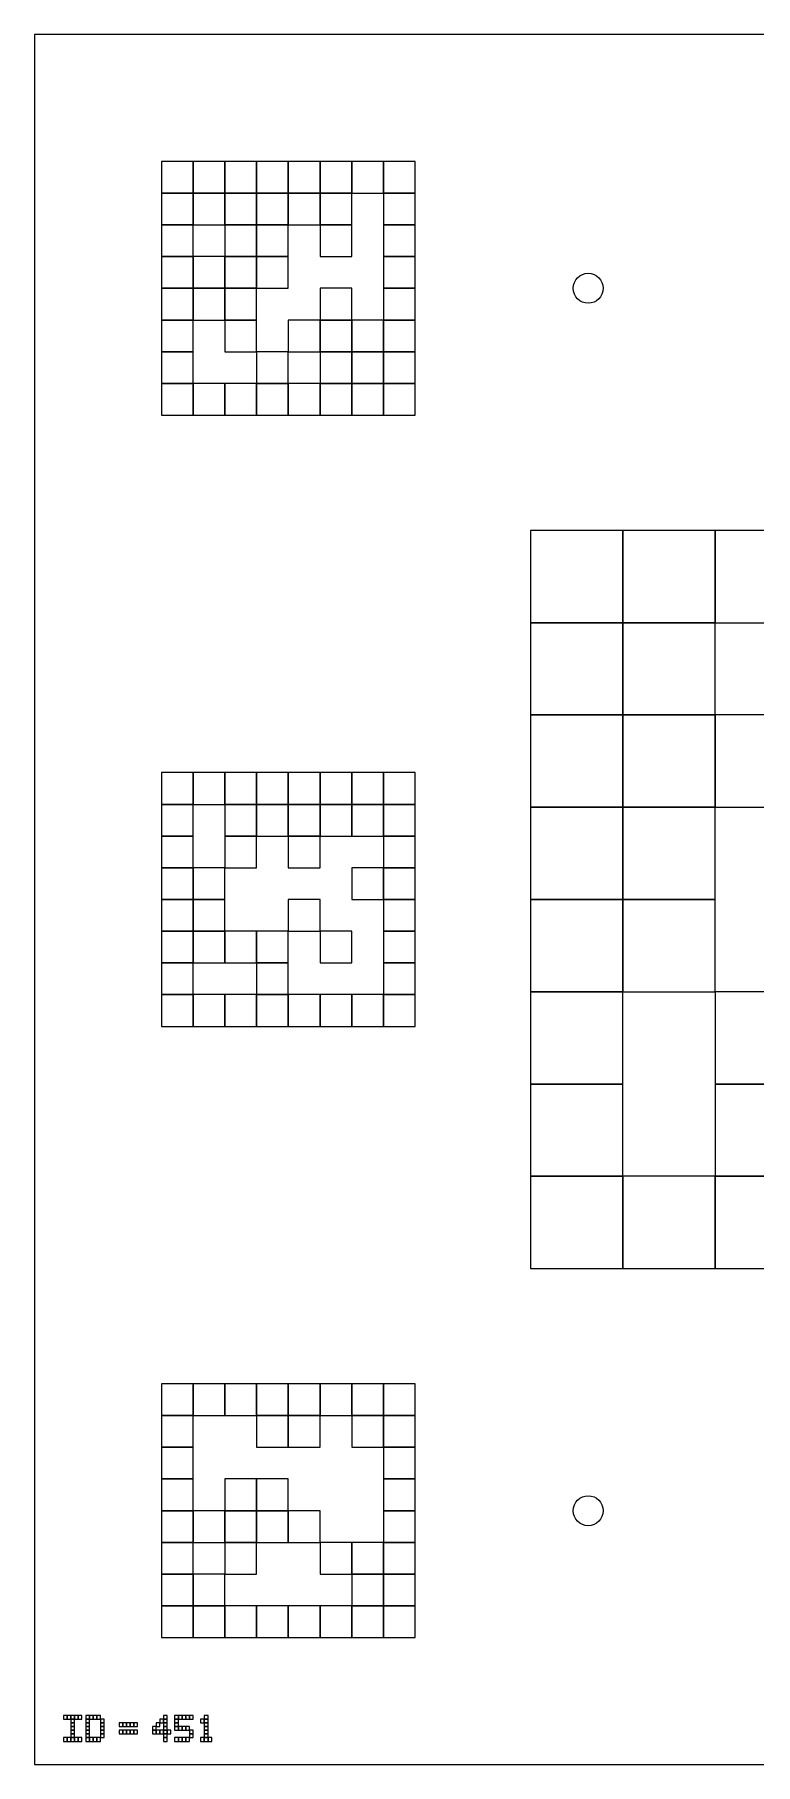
# Model space of a CAD drawing. Extents: x 0 to 1260, y 0 to 1580.
# Drawn here: x 960 to 1085, y 0 to 300 of the extents above; entities that cross this region are included whole.
import ezdxf

# ---------------------------------------------------------------- set-up
doc = ezdxf.new("R2010")
doc.units = 0
for name, color, linetype in [('BLACK_POCKET', 7, 'CONTINUOUS'), ('BOARD_TEXT', 7, 'CONTINUOUS'), ('CUT', 7, 'CONTINUOUS'), ('MOUNT_HOLE', 6, 'CONTINUOUS')]:
    doc.layers.add(name, color=color, linetype=linetype)

msp = doc.modelspace()

# ---------------------------------------------------------------- linework, layer by layer
at = {"layer": 'BLACK_POCKET'}
for p, q in [((987.5, 278), (982, 278)), ((982, 278), (982, 272.5)), ((987.5, 272.5), (987.5, 278)), ((993, 278), (987.5, 278)), ((987.5, 278), (987.5, 272.5)), ((993, 272.5), (993, 278)), ((998.5, 278), (993, 278)), ((993, 278), (993, 272.5)), ((998.5, 272.5), (998.5, 278)), ((1004, 278), (998.5, 278)), ((998.5, 278), (998.5, 272.5)), ((1004, 272.5), (1004, 278)), ((1009.5, 278), (1004, 278)), ((1004, 278), (1004, 272.5)), ((1009.5, 272.5), (1009.5, 278)), ((1015, 278), (1009.5, 278)), ((1009.5, 278), (1009.5, 272.5)), ((1015, 272.5), (1015, 278)), ((1020.5, 278), (1015, 278)), ((1015, 278), (1015, 272.5)), ((1020.5, 272.5), (1020.5, 278)), ((1026, 278), (1020.5, 278)), ((1020.5, 278), (1020.5, 272.5)), ((1026, 272.5), (1026, 278)), ((982, 272.5), (987.5, 272.5)), ((987.5, 272.5), (982, 272.5)), ((982, 272.5), (982, 267)), ((987.5, 272.5), (993, 272.5)), ((987.5, 267), (987.5, 272.5)), ((993, 272.5), (987.5, 272.5)), ((987.5, 272.5), (987.5, 267)), ((993, 272.5), (998.5, 272.5)), ((993, 267), (993, 272.5)), ((998.5, 272.5), (993, 272.5)), ((993, 272.5), (993, 267)), ((998.5, 272.5), (1004, 272.5)), ((998.5, 267), (998.5, 272.5)), ((1004, 272.5), (998.5, 272.5)), ((998.5, 272.5), (998.5, 267)), ((1004, 272.5), (1009.5, 272.5)), ((1004, 267), (1004, 272.5)), ((1009.5, 272.5), (1004, 272.5)), ((1004, 272.5), (1004, 267)), ((1009.5, 272.5), (1015, 272.5)), ((1009.5, 267), (1009.5, 272.5)), ((1015, 272.5), (1009.5, 272.5)), ((1009.5, 272.5), (1009.5, 267)), ((1015, 272.5), (1020.5, 272.5)), ((1015, 267), (1015, 272.5)), ((1020.5, 272.5), (1026, 272.5)), ((1026, 272.5), (1020.5, 272.5)), ((1020.5, 272.5), (1020.5, 267)), ((1026, 267), (1026, 272.5)), ((982, 267), (987.5, 267)), ((987.5, 267), (982, 267)), ((982, 267), (982, 261.5)), ((987.5, 267), (993, 267)), ((987.5, 261.5), (987.5, 267)), ((993, 267), (998.5, 267)), ((998.5, 267), (993, 267)), ((993, 267), (993, 261.5)), ((998.5, 267), (1004, 267)), ((998.5, 261.5), (998.5, 267)), ((1004, 267), (998.5, 267)), ((998.5, 267), (998.5, 261.5)), ((1004, 267), (1009.5, 267)), ((1004, 261.5), (1004, 267)), ((1009.5, 267), (1015, 267)), ((1015, 267), (1009.5, 267)), ((1009.5, 267), (1009.5, 261.5)), ((1015, 261.5), (1015, 267)), ((1020.5, 267), (1026, 267)), ((1026, 267), (1020.5, 267)), ((1020.5, 267), (1020.5, 261.5)), ((1026, 261.5), (1026, 267)), ((982, 261.5), (987.5, 261.5)), ((987.5, 261.5), (982, 261.5)), ((982, 261.5), (982, 256)), ((987.5, 256), (987.5, 261.5)), ((993, 261.5), (987.5, 261.5)), ((987.5, 261.5), (987.5, 256)), ((993, 261.5), (998.5, 261.5)), ((993, 256), (993, 261.5)), ((998.5, 261.5), (993, 261.5)), ((993, 261.5), (993, 256)), ((998.5, 261.5), (1004, 261.5)), ((998.5, 256), (998.5, 261.5)), ((1004, 261.5), (998.5, 261.5)), ((998.5, 261.5), (998.5, 256)), ((1004, 256), (1004, 261.5)), ((1009.5, 261.5), (1015, 261.5)), ((1020.5, 261.5), (1026, 261.5)), ((1026, 261.5), (1020.5, 261.5)), ((1020.5, 261.5), (1020.5, 256)), ((1026, 256), (1026, 261.5)), ((982, 256), (987.5, 256)), ((987.5, 256), (982, 256)), ((982, 256), (982, 250.5)), ((987.5, 256), (993, 256)), ((987.5, 250.5), (987.5, 256)), ((993, 256), (987.5, 256)), ((987.5, 256), (987.5, 250.5)), ((993, 256), (998.5, 256)), ((993, 250.5), (993, 256)), ((998.5, 256), (993, 256)), ((993, 256), (993, 250.5)), ((998.5, 256), (1004, 256)), ((998.5, 250.5), (998.5, 256)), ((1015, 256), (1009.5, 256)), ((1009.5, 256), (1009.5, 250.5)), ((1015, 250.5), (1015, 256)), ((1020.5, 256), (1026, 256)), ((1026, 256), (1020.5, 256)), ((1020.5, 256), (1020.5, 250.5)), ((1026, 250.5), (1026, 256)), ((982, 250.5), (987.5, 250.5)), ((987.5, 250.5), (982, 250.5)), ((982, 250.5), (982, 245)), ((987.5, 250.5), (993, 250.5)), ((987.5, 245), (987.5, 250.5)), ((993, 250.5), (998.5, 250.5)), ((998.5, 250.5), (993, 250.5)), ((993, 250.5), (993, 245)), ((998.5, 245), (998.5, 250.5)), ((1009.5, 250.5), (1004, 250.5)), ((1004, 250.5), (1004, 245)), ((1009.5, 250.5), (1015, 250.5)), ((1009.5, 245), (1009.5, 250.5)), ((1015, 250.5), (1009.5, 250.5)), ((1009.5, 250.5), (1009.5, 245)), ((1015, 245), (1015, 250.5)), ((1020.5, 250.5), (1015, 250.5)), ((1015, 250.5), (1015, 245)), ((1020.5, 250.5), (1026, 250.5)), ((1020.5, 245), (1020.5, 250.5)), ((1026, 250.5), (1020.5, 250.5)), ((1020.5, 250.5), (1020.5, 245)), ((1026, 245), (1026, 250.5)), ((982, 245), (987.5, 245)), ((987.5, 245), (982, 245)), ((982, 245), (982, 239.5)), ((987.5, 239.5), (987.5, 245)), ((993, 245), (998.5, 245)), ((1004, 245), (998.5, 245)), ((998.5, 245), (998.5, 239.5)), ((1004, 245), (1009.5, 245)), ((1004, 239.5), (1004, 245)), ((1009.5, 245), (1015, 245)), ((1015, 245), (1009.5, 245)), ((1009.5, 245), (1009.5, 239.5)), ((1015, 245), (1020.5, 245)), ((1015, 239.5), (1015, 245)), ((1020.5, 245), (1015, 245)), ((1015, 245), (1015, 239.5)), ((1020.5, 245), (1026, 245)), ((1020.5, 239.5), (1020.5, 245)), ((1026, 245), (1020.5, 245)), ((1020.5, 245), (1020.5, 239.5)), ((1026, 239.5), (1026, 245)), ((982, 239.5), (987.5, 239.5)), ((987.5, 239.5), (982, 239.5)), ((982, 239.5), (982, 234)), ((987.5, 234), (987.5, 239.5)), ((993, 239.5), (987.5, 239.5)), ((987.5, 239.5), (987.5, 234)), ((993, 234), (993, 239.5)), ((998.5, 239.5), (993, 239.5)), ((993, 239.5), (993, 234)), ((998.5, 239.5), (1004, 239.5)), ((998.5, 234), (998.5, 239.5)), ((1004, 239.5), (998.5, 239.5)), ((998.5, 239.5), (998.5, 234)), ((1004, 234), (1004, 239.5)), ((1009.5, 239.5), (1004, 239.5)), ((1004, 239.5), (1004, 234)), ((1009.5, 239.5), (1015, 239.5)), ((1009.5, 234), (1009.5, 239.5)), ((1015, 239.5), (1009.5, 239.5)), ((1009.5, 239.5), (1009.5, 234)), ((1015, 239.5), (1020.5, 239.5)), ((1015, 234), (1015, 239.5)), ((1020.5, 239.5), (1015, 239.5)), ((1015, 239.5), (1015, 234)), ((1020.5, 239.5), (1026, 239.5)), ((1020.5, 234), (1020.5, 239.5)), ((1026, 239.5), (1020.5, 239.5)), ((1020.5, 239.5), (1020.5, 234)), ((1026, 234), (1026, 239.5)), ((982, 234), (987.5, 234)), ((987.5, 234), (993, 234)), ((993, 234), (998.5, 234)), ((998.5, 234), (1004, 234)), ((1004, 234), (1009.5, 234)), ((1009.5, 234), (1015, 234)), ((1015, 234), (1020.5, 234)), ((1020.5, 234), (1026, 234)), ((1062, 214), (1046, 214)), ((1046, 214), (1046, 198)), ((1062, 198), (1062, 214)), ((1078, 214), (1062, 214)), ((1062, 214), (1062, 198)), ((1078, 198), (1078, 214)), ((1094, 214), (1078, 214)), ((1078, 214), (1078, 198)), ((1046, 198), (1062, 198)), ((1062, 198), (1046, 198)), ((1046, 198), (1046, 182)), ((1062, 198), (1078, 198)), ((1062, 182), (1062, 198)), ((1078, 198), (1062, 198)), ((1062, 198), (1062, 182)), ((1078, 198), (1094, 198)), ((1078, 182), (1078, 198)), ((1046, 182), (1062, 182)), ((1062, 182), (1046, 182)), ((1046, 182), (1046, 166)), ((1062, 182), (1078, 182)), ((1062, 166), (1062, 182)), ((1078, 182), (1062, 182)), ((1062, 182), (1062, 166)), ((1078, 166), (1078, 182)), ((1094, 182), (1078, 182)), ((1078, 182), (1078, 166)), ((987.5, 172), (982, 172)), ((982, 172), (982, 166.5)), ((987.5, 166.5), (987.5, 172)), ((993, 172), (987.5, 172)), ((987.5, 172), (987.5, 166.5)), ((993, 166.5), (993, 172)), ((998.5, 172), (993, 172)), ((993, 172), (993, 166.5)), ((998.5, 166.5), (998.5, 172)), ((1004, 172), (998.5, 172)), ((998.5, 172), (998.5, 166.5)), ((1004, 166.5), (1004, 172)), ((1009.5, 172), (1004, 172)), ((1004, 172), (1004, 166.5)), ((1009.5, 166.5), (1009.5, 172)), ((1015, 172), (1009.5, 172)), ((1009.5, 172), (1009.5, 166.5)), ((1015, 166.5), (1015, 172)), ((1020.5, 172), (1015, 172)), ((1015, 172), (1015, 166.5)), ((1020.5, 166.5), (1020.5, 172)), ((1026, 172), (1020.5, 172)), ((1020.5, 172), (1020.5, 166.5)), ((1026, 166.5), (1026, 172)), ((982, 166.5), (987.5, 166.5)), ((987.5, 166.5), (982, 166.5)), ((982, 166.5), (982, 161)), ((987.5, 166.5), (993, 166.5)), ((987.5, 161), (987.5, 166.5)), ((993, 166.5), (998.5, 166.5)), ((998.5, 166.5), (993, 166.5)), ((993, 166.5), (993, 161)), ((998.5, 166.5), (1004, 166.5)), ((998.5, 161), (998.5, 166.5)), ((1004, 166.5), (998.5, 166.5)), ((998.5, 166.5), (998.5, 161)), ((1004, 166.5), (1009.5, 166.5)), ((1004, 161), (1004, 166.5)), ((1009.5, 166.5), (1004, 166.5)), ((1004, 166.5), (1004, 161)), ((1009.5, 166.5), (1015, 166.5)), ((1009.5, 161), (1009.5, 166.5)), ((1015, 166.5), (1009.5, 166.5)), ((1009.5, 166.5), (1009.5, 161)), ((1015, 166.5), (1020.5, 166.5)), ((1015, 161), (1015, 166.5)), ((1020.5, 166.5), (1015, 166.5)), ((1015, 166.5), (1015, 161)), ((1020.5, 166.5), (1026, 166.5)), ((1020.5, 161), (1020.5, 166.5)), ((1026, 166.5), (1020.5, 166.5)), ((1020.5, 166.5), (1020.5, 161)), ((1026, 161), (1026, 166.5)), ((1046, 166), (1062, 166)), ((1062, 166), (1046, 166)), ((1046, 166), (1046, 150)), ((1062, 166), (1078, 166)), ((1062, 150), (1062, 166)), ((1078, 166), (1062, 166)), ((1062, 166), (1062, 150)), ((1078, 166), (1094, 166)), ((1078, 150), (1078, 166)), ((982, 161), (987.5, 161)), ((987.5, 161), (982, 161)), ((982, 161), (982, 155.5)), ((987.5, 155.5), (987.5, 161)), ((993, 161), (998.5, 161)), ((998.5, 161), (993, 161)), ((993, 161), (993, 155.5)), ((998.5, 161), (1004, 161)), ((998.5, 155.5), (998.5, 161)), ((1004, 161), (1009.5, 161)), ((1009.5, 161), (1004, 161)), ((1004, 161), (1004, 155.5)), ((1009.5, 161), (1015, 161)), ((1009.5, 155.5), (1009.5, 161)), ((1015, 161), (1020.5, 161)), ((1020.5, 161), (1026, 161)), ((1026, 161), (1020.5, 161)), ((1020.5, 161), (1020.5, 155.5)), ((1026, 155.5), (1026, 161)), ((982, 155.5), (987.5, 155.5)), ((987.5, 155.5), (982, 155.5)), ((982, 155.5), (982, 150)), ((987.5, 150), (987.5, 155.5)), ((993, 155.5), (987.5, 155.5)), ((987.5, 155.5), (987.5, 150)), ((993, 155.5), (998.5, 155.5)), ((993, 150), (993, 155.5)), ((1004, 155.5), (1009.5, 155.5)), ((1020.5, 155.5), (1015, 155.5)), ((1015, 155.5), (1015, 150)), ((1020.5, 155.5), (1026, 155.5)), ((1020.5, 150), (1020.5, 155.5)), ((1026, 155.5), (1020.5, 155.5)), ((1020.5, 155.5), (1020.5, 150)), ((1026, 150), (1026, 155.5)), ((982, 150), (987.5, 150)), ((987.5, 150), (982, 150)), ((982, 150), (982, 144.5)), ((987.5, 150), (993, 150)), ((987.5, 144.5), (987.5, 150)), ((993, 150), (987.5, 150)), ((987.5, 150), (987.5, 144.5)), ((993, 144.5), (993, 150)), ((1009.5, 150), (1004, 150)), ((1004, 150), (1004, 144.5)), ((1009.5, 144.5), (1009.5, 150)), ((1015, 150), (1020.5, 150)), ((1020.5, 150), (1026, 150)), ((1026, 150), (1020.5, 150)), ((1020.5, 150), (1020.5, 144.5)), ((1026, 144.5), (1026, 150)), ((1046, 150), (1062, 150)), ((1062, 150), (1046, 150)), ((1046, 150), (1046, 134)), ((1062, 150), (1078, 150)), ((1062, 134), (1062, 150)), ((1078, 150), (1062, 150)), ((1062, 150), (1062, 134)), ((1078, 134), (1078, 150)), ((982, 144.5), (987.5, 144.5)), ((987.5, 144.5), (982, 144.5)), ((982, 144.5), (982, 139)), ((987.5, 144.5), (993, 144.5)), ((987.5, 139), (987.5, 144.5)), ((993, 144.5), (987.5, 144.5)), ((987.5, 144.5), (987.5, 139)), ((993, 139), (993, 144.5)), ((998.5, 144.5), (993, 144.5)), ((993, 144.5), (993, 139)), ((998.5, 139), (998.5, 144.5)), ((1004, 144.5), (998.5, 144.5)), ((998.5, 144.5), (998.5, 139)), ((1004, 144.5), (1009.5, 144.5)), ((1004, 139), (1004, 144.5)), ((1015, 144.5), (1009.5, 144.5)), ((1009.5, 144.5), (1009.5, 139)), ((1015, 139), (1015, 144.5)), ((1020.5, 144.5), (1026, 144.5)), ((1026, 144.5), (1020.5, 144.5)), ((1020.5, 144.5), (1020.5, 139)), ((1026, 139), (1026, 144.5)), ((982, 139), (987.5, 139)), ((987.5, 139), (982, 139)), ((982, 139), (982, 133.5)), ((987.5, 139), (993, 139)), ((987.5, 133.5), (987.5, 139)), ((993, 139), (998.5, 139)), ((998.5, 139), (1004, 139)), ((1004, 139), (998.5, 139)), ((998.5, 139), (998.5, 133.5)), ((1004, 133.5), (1004, 139)), ((1009.5, 139), (1015, 139)), ((1020.5, 139), (1026, 139)), ((1026, 139), (1020.5, 139)), ((1020.5, 139), (1020.5, 133.5)), ((1026, 133.5), (1026, 139)), ((982, 133.5), (987.5, 133.5)), ((987.5, 133.5), (982, 133.5)), ((982, 133.5), (982, 128)), ((987.5, 128), (987.5, 133.5)), ((993, 133.5), (987.5, 133.5)), ((987.5, 133.5), (987.5, 128)), ((993, 128), (993, 133.5)), ((998.5, 133.5), (993, 133.5)), ((993, 133.5), (993, 128)), ((998.5, 133.5), (1004, 133.5)), ((998.5, 128), (998.5, 133.5)), ((1004, 133.5), (998.5, 133.5)), ((998.5, 133.5), (998.5, 128)), ((1004, 128), (1004, 133.5)), ((1009.5, 133.5), (1004, 133.5)), ((1004, 133.5), (1004, 128)), ((1009.5, 128), (1009.5, 133.5)), ((1015, 133.5), (1009.5, 133.5)), ((1009.5, 133.5), (1009.5, 128)), ((1015, 128), (1015, 133.5)), ((1020.5, 133.5), (1015, 133.5)), ((1015, 133.5), (1015, 128)), ((1020.5, 133.5), (1026, 133.5)), ((1020.5, 128), (1020.5, 133.5)), ((1026, 133.5), (1020.5, 133.5)), ((1020.5, 133.5), (1020.5, 128)), ((1026, 128), (1026, 133.5)), ((1046, 134), (1062, 134)), ((1062, 134), (1046, 134)), ((1046, 134), (1046, 118)), ((1062, 134), (1078, 134)), ((1062, 118), (1062, 134)), ((1094, 134), (1078, 134)), ((1078, 134), (1078, 118)), ((982, 128), (987.5, 128)), ((987.5, 128), (993, 128)), ((993, 128), (998.5, 128)), ((998.5, 128), (1004, 128)), ((1004, 128), (1009.5, 128)), ((1009.5, 128), (1015, 128)), ((1015, 128), (1020.5, 128)), ((1020.5, 128), (1026, 128)), ((1046, 118), (1062, 118)), ((1062, 118), (1046, 118)), ((1046, 118), (1046, 102)), ((1062, 102), (1062, 118)), ((1078, 118), (1094, 118)), ((1094, 118), (1078, 118)), ((1078, 118), (1078, 102)), ((1046, 102), (1062, 102)), ((1062, 102), (1046, 102)), ((1046, 102), (1046, 86)), ((1062, 86), (1062, 102)), ((1078, 102), (1062, 102)), ((1062, 102), (1062, 86)), ((1078, 102), (1094, 102)), ((1078, 86), (1078, 102)), ((1094, 102), (1078, 102)), ((1078, 102), (1078, 86)), ((1046, 86), (1062, 86)), ((1062, 86), (1078, 86)), ((1078, 86), (1094, 86)), ((987.5, 66), (982, 66)), ((982, 66), (982, 60.5)), ((987.5, 60.5), (987.5, 66)), ((993, 66), (987.5, 66)), ((987.5, 66), (987.5, 60.5)), ((993, 60.5), (993, 66)), ((998.5, 66), (993, 66)), ((993, 66), (993, 60.5)), ((998.5, 60.5), (998.5, 66)), ((1004, 66), (998.5, 66)), ((998.5, 66), (998.5, 60.5)), ((1004, 60.5), (1004, 66)), ((1009.5, 66), (1004, 66)), ((1004, 66), (1004, 60.5)), ((1009.5, 60.5), (1009.5, 66)), ((1015, 66), (1009.5, 66)), ((1009.5, 66), (1009.5, 60.5)), ((1015, 60.5), (1015, 66)), ((1020.5, 66), (1015, 66)), ((1015, 66), (1015, 60.5)), ((1020.5, 60.5), (1020.5, 66)), ((1026, 66), (1020.5, 66)), ((1020.5, 66), (1020.5, 60.5)), ((1026, 60.5), (1026, 66)), ((982, 60.5), (987.5, 60.5)), ((987.5, 60.5), (982, 60.5)), ((982, 60.5), (982, 55)), ((987.5, 60.5), (993, 60.5)), ((987.5, 55), (987.5, 60.5)), ((993, 60.5), (998.5, 60.5)), ((998.5, 60.5), (1004, 60.5)), ((1004, 60.5), (998.5, 60.5)), ((998.5, 60.5), (998.5, 55)), ((1004, 60.5), (1009.5, 60.5)), ((1004, 55), (1004, 60.5)), ((1009.5, 60.5), (1004, 60.5)), ((1004, 60.5), (1004, 55)), ((1009.5, 60.5), (1015, 60.5)), ((1009.5, 55), (1009.5, 60.5)), ((1015, 60.5), (1020.5, 60.5)), ((1020.5, 60.5), (1015, 60.5)), ((1015, 60.5), (1015, 55)), ((1020.5, 60.5), (1026, 60.5)), ((1020.5, 55), (1020.5, 60.5)), ((1026, 60.5), (1020.5, 60.5)), ((1020.5, 60.5), (1020.5, 55)), ((1026, 55), (1026, 60.5)), ((982, 55), (987.5, 55)), ((987.5, 55), (982, 55)), ((982, 55), (982, 49.5)), ((987.5, 49.5), (987.5, 55)), ((998.5, 55), (1004, 55)), ((1004, 55), (1009.5, 55)), ((1015, 55), (1020.5, 55)), ((1020.5, 55), (1026, 55)), ((1026, 55), (1020.5, 55)), ((1020.5, 55), (1020.5, 49.5)), ((1026, 49.5), (1026, 55)), ((982, 49.5), (987.5, 49.5)), ((987.5, 49.5), (982, 49.5)), ((982, 49.5), (982, 44)), ((987.5, 44), (987.5, 49.5)), ((998.5, 49.5), (993, 49.5)), ((993, 49.5), (993, 44)), ((998.5, 44), (998.5, 49.5)), ((1004, 49.5), (998.5, 49.5)), ((998.5, 49.5), (998.5, 44)), ((1004, 44), (1004, 49.5)), ((1020.5, 49.5), (1026, 49.5)), ((1026, 49.5), (1020.5, 49.5)), ((1020.5, 49.5), (1020.5, 44)), ((1026, 44), (1026, 49.5)), ((982, 44), (987.5, 44)), ((987.5, 44), (982, 44)), ((982, 44), (982, 38.5)), ((987.5, 38.5), (987.5, 44)), ((993, 44), (987.5, 44)), ((987.5, 44), (987.5, 38.5)), ((993, 44), (998.5, 44)), ((993, 38.5), (993, 44)), ((998.5, 44), (993, 44)), ((993, 44), (993, 38.5)), ((998.5, 44), (1004, 44)), ((998.5, 38.5), (998.5, 44)), ((1004, 44), (998.5, 44)), ((998.5, 44), (998.5, 38.5)), ((1004, 38.5), (1004, 44)), ((1009.5, 44), (1004, 44)), ((1004, 44), (1004, 38.5)), ((1009.5, 38.5), (1009.5, 44)), ((1020.5, 44), (1026, 44)), ((1026, 44), (1020.5, 44)), ((1020.5, 44), (1020.5, 38.5)), ((1026, 38.5), (1026, 44)), ((982, 38.5), (987.5, 38.5)), ((987.5, 38.5), (982, 38.5)), ((982, 38.5), (982, 33)), ((987.5, 38.5), (993, 38.5)), ((987.5, 33), (987.5, 38.5)), ((993, 38.5), (998.5, 38.5)), ((998.5, 38.5), (993, 38.5)), ((993, 38.5), (993, 33)), ((998.5, 38.5), (1004, 38.5)), ((998.5, 33), (998.5, 38.5)), ((1004, 38.5), (1009.5, 38.5)), ((1015, 38.5), (1009.5, 38.5)), ((1009.5, 38.5), (1009.5, 33)), ((1015, 33), (1015, 38.5)), ((1020.5, 38.5), (1015, 38.5)), ((1015, 38.5), (1015, 33)), ((1020.5, 38.5), (1026, 38.5)), ((1020.5, 33), (1020.5, 38.5)), ((1026, 38.5), (1020.5, 38.5)), ((1020.5, 38.5), (1020.5, 33)), ((1026, 33), (1026, 38.5)), ((982, 33), (987.5, 33)), ((987.5, 33), (982, 33)), ((982, 33), (982, 27.5)), ((987.5, 27.5), (987.5, 33)), ((993, 33), (987.5, 33)), ((987.5, 33), (987.5, 27.5)), ((993, 33), (998.5, 33)), ((993, 27.5), (993, 33)), ((1009.5, 33), (1015, 33)), ((1015, 33), (1020.5, 33)), ((1020.5, 33), (1015, 33)), ((1015, 33), (1015, 27.5)), ((1020.5, 33), (1026, 33)), ((1020.5, 27.5), (1020.5, 33)), ((1026, 33), (1020.5, 33)), ((1020.5, 33), (1020.5, 27.5)), ((1026, 27.5), (1026, 33)), ((982, 27.5), (987.5, 27.5)), ((987.5, 27.5), (982, 27.5)), ((982, 27.5), (982, 22)), ((987.5, 27.5), (993, 27.5)), ((987.5, 22), (987.5, 27.5)), ((993, 27.5), (987.5, 27.5)), ((987.5, 27.5), (987.5, 22)), ((993, 22), (993, 27.5)), ((998.5, 27.5), (993, 27.5)), ((993, 27.5), (993, 22)), ((998.5, 22), (998.5, 27.5)), ((1004, 27.5), (998.5, 27.5)), ((998.5, 27.5), (998.5, 22)), ((1004, 22), (1004, 27.5)), ((1009.5, 27.5), (1004, 27.5)), ((1004, 27.5), (1004, 22)), ((1009.5, 22), (1009.5, 27.5)), ((1015, 27.5), (1009.5, 27.5)), ((1009.5, 27.5), (1009.5, 22)), ((1015, 27.5), (1020.5, 27.5)), ((1015, 22), (1015, 27.5)), ((1020.5, 27.5), (1015, 27.5)), ((1015, 27.5), (1015, 22)), ((1020.5, 27.5), (1026, 27.5)), ((1020.5, 22), (1020.5, 27.5)), ((1026, 27.5), (1020.5, 27.5)), ((1020.5, 27.5), (1020.5, 22)), ((1026, 22), (1026, 27.5)), ((982, 22), (987.5, 22)), ((987.5, 22), (993, 22)), ((993, 22), (998.5, 22)), ((998.5, 22), (1004, 22)), ((1004, 22), (1009.5, 22)), ((1009.5, 22), (1015, 22)), ((1015, 22), (1020.5, 22)), ((1020.5, 22), (1026, 22))]:
    msp.add_line(p, q, dxfattribs=at)
at = {"layer": 'BOARD_TEXT'}
for p, q in [((965.642857, 8.5), (965, 8.5)), ((965, 8.5), (965, 7.857143)), ((965, 7.857143), (965.642857, 7.857143)), ((965.642857, 7.857143), (965.642857, 8.5)), ((966.285714, 8.5), (965.642857, 8.5)), ((965.642857, 8.5), (965.642857, 7.857143)), ((965.642857, 7.857143), (966.285714, 7.857143)), ((966.285714, 7.857143), (966.285714, 8.5)), ((966.928571, 8.5), (966.285714, 8.5)), ((966.285714, 8.5), (966.285714, 7.857143)), ((966.285714, 7.857143), (966.928571, 7.857143)), ((966.928571, 7.857143), (966.285714, 7.857143)), ((966.285714, 7.857143), (966.285714, 7.214286)), ((966.285714, 7.214286), (966.928571, 7.214286)), ((966.928571, 7.214286), (966.285714, 7.214286)), ((966.285714, 7.214286), (966.285714, 6.571429)), ((966.285714, 6.571429), (966.928571, 6.571429)), ((966.928571, 6.571429), (966.285714, 6.571429)), ((966.285714, 6.571429), (966.285714, 5.928571)), ((966.928571, 7.857143), (966.928571, 8.5)), ((967.571429, 8.5), (966.928571, 8.5)), ((966.928571, 8.5), (966.928571, 7.857143)), ((966.928571, 7.857143), (967.571429, 7.857143)), ((966.928571, 7.214286), (966.928571, 7.857143)), ((966.928571, 6.571429), (966.928571, 7.214286)), ((966.928571, 5.928571), (966.928571, 6.571429)), ((967.571429, 7.857143), (967.571429, 8.5)), ((968.214286, 8.5), (967.571429, 8.5)), ((967.571429, 8.5), (967.571429, 7.857143)), ((967.571429, 7.857143), (968.214286, 7.857143)), ((968.214286, 7.857143), (968.214286, 8.5)), ((969.5, 8.5), (968.857143, 8.5)), ((968.857143, 8.5), (968.857143, 7.857143)), ((968.857143, 7.857143), (969.5, 7.857143)), ((969.5, 7.857143), (968.857143, 7.857143)), ((968.857143, 7.857143), (968.857143, 7.214286)), ((968.857143, 7.214286), (969.5, 7.214286)), ((969.5, 7.214286), (968.857143, 7.214286)), ((968.857143, 7.214286), (968.857143, 6.571429)), ((968.857143, 6.571429), (969.5, 6.571429)), ((969.5, 6.571429), (968.857143, 6.571429)), ((968.857143, 6.571429), (968.857143, 5.928571)), ((969.5, 7.857143), (969.5, 8.5)), ((970.142857, 8.5), (969.5, 8.5)), ((969.5, 8.5), (969.5, 7.857143)), ((969.5, 7.857143), (970.142857, 7.857143)), ((969.5, 7.214286), (969.5, 7.857143)), ((969.5, 6.571429), (969.5, 7.214286)), ((969.5, 5.928571), (969.5, 6.571429)), ((970.142857, 7.857143), (970.142857, 8.5)), ((970.785714, 8.5), (970.142857, 8.5)), ((970.142857, 8.5), (970.142857, 7.857143)), ((970.142857, 7.857143), (970.785714, 7.857143)), ((970.785714, 7.857143), (970.785714, 8.5)), ((971.428571, 8.5), (970.785714, 8.5)), ((970.785714, 8.5), (970.785714, 7.857143)), ((970.785714, 7.857143), (971.428571, 7.857143)), ((971.428571, 7.857143), (971.428571, 8.5)), ((972.071429, 7.857143), (971.428571, 7.857143)), ((971.428571, 7.857143), (971.428571, 7.214286)), ((971.428571, 7.214286), (972.071429, 7.214286)), ((972.071429, 7.214286), (971.428571, 7.214286)), ((971.428571, 7.214286), (971.428571, 6.571429)), ((971.428571, 6.571429), (972.071429, 6.571429)), ((972.071429, 6.571429), (971.428571, 6.571429)), ((971.428571, 6.571429), (971.428571, 5.928571)), ((972.071429, 7.214286), (972.071429, 7.857143)), ((972.071429, 6.571429), (972.071429, 7.214286)), ((972.071429, 5.928571), (972.071429, 6.571429)), ((975.285714, 7.214286), (974.642857, 7.214286)), ((974.642857, 7.214286), (974.642857, 6.571429)), ((974.642857, 6.571429), (975.285714, 6.571429)), ((975.285714, 6.571429), (975.285714, 7.214286)), ((975.928571, 7.214286), (975.285714, 7.214286)), ((975.285714, 7.214286), (975.285714, 6.571429)), ((975.285714, 6.571429), (975.928571, 6.571429)), ((975.928571, 6.571429), (975.928571, 7.214286)), ((976.571429, 7.214286), (975.928571, 7.214286)), ((975.928571, 7.214286), (975.928571, 6.571429)), ((975.928571, 6.571429), (976.571429, 6.571429)), ((976.571429, 6.571429), (976.571429, 7.214286)), ((977.214286, 7.214286), (976.571429, 7.214286)), ((976.571429, 7.214286), (976.571429, 6.571429)), ((976.571429, 6.571429), (977.214286, 6.571429)), ((977.214286, 6.571429), (977.214286, 7.214286)), ((977.857143, 7.214286), (977.214286, 7.214286)), ((977.214286, 7.214286), (977.214286, 6.571429)), ((977.214286, 6.571429), (977.857143, 6.571429)), ((977.857143, 6.571429), (977.857143, 7.214286)), ((981.071429, 6.571429), (980.428571, 6.571429)), ((980.428571, 6.571429), (980.428571, 5.928571)), ((981.714286, 7.214286), (981.071429, 7.214286)), ((981.071429, 7.214286), (981.071429, 6.571429)), ((981.071429, 6.571429), (981.714286, 6.571429)), ((981.071429, 5.928571), (981.071429, 6.571429)), ((982.357143, 7.857143), (981.714286, 7.857143)), ((981.714286, 7.857143), (981.714286, 7.214286)), ((981.714286, 7.214286), (982.357143, 7.214286)), ((981.714286, 6.571429), (981.714286, 7.214286)), ((983, 8.5), (982.357143, 8.5)), ((982.357143, 8.5), (982.357143, 7.857143)), ((982.357143, 7.857143), (983, 7.857143)), ((982.357143, 7.214286), (982.357143, 7.857143)), ((983, 7.857143), (982.357143, 7.857143)), ((982.357143, 7.857143), (982.357143, 7.214286)), ((982.357143, 7.214286), (983, 7.214286)), ((983, 7.214286), (982.357143, 7.214286)), ((982.357143, 7.214286), (982.357143, 6.571429)), ((982.357143, 6.571429), (983, 6.571429)), ((983, 6.571429), (982.357143, 6.571429)), ((982.357143, 6.571429), (982.357143, 5.928571)), ((983, 7.857143), (983, 8.5)), ((983, 7.214286), (983, 7.857143)), ((983, 6.571429), (983, 7.214286)), ((983, 5.928571), (983, 6.571429)), ((984.928571, 8.5), (984.285714, 8.5)), ((984.285714, 8.5), (984.285714, 7.857143)), ((984.285714, 7.857143), (984.928571, 7.857143)), ((984.928571, 7.857143), (984.285714, 7.857143)), ((984.285714, 7.857143), (984.285714, 7.214286)), ((984.285714, 7.214286), (984.928571, 7.214286)), ((984.928571, 7.214286), (984.285714, 7.214286)), ((984.285714, 7.214286), (984.285714, 6.571429)), ((984.285714, 6.571429), (984.928571, 6.571429)), ((984.928571, 6.571429), (984.285714, 6.571429)), ((984.285714, 6.571429), (984.285714, 5.928571)), ((984.928571, 7.857143), (984.928571, 8.5)), ((985.571429, 8.5), (984.928571, 8.5)), ((984.928571, 8.5), (984.928571, 7.857143)), ((984.928571, 7.857143), (985.571429, 7.857143)), ((984.928571, 7.214286), (984.928571, 7.857143)), ((984.928571, 6.571429), (984.928571, 7.214286)), ((984.928571, 5.928571), (984.928571, 6.571429)), ((985.571429, 6.571429), (984.928571, 6.571429)), ((984.928571, 6.571429), (984.928571, 5.928571)), ((985.571429, 7.857143), (985.571429, 8.5)), ((986.214286, 8.5), (985.571429, 8.5)), ((985.571429, 8.5), (985.571429, 7.857143)), ((985.571429, 7.857143), (986.214286, 7.857143)), ((985.571429, 5.928571), (985.571429, 6.571429)), ((986.214286, 6.571429), (985.571429, 6.571429)), ((985.571429, 6.571429), (985.571429, 5.928571)), ((986.214286, 7.857143), (986.214286, 8.5)), ((986.857143, 8.5), (986.214286, 8.5)), ((986.214286, 8.5), (986.214286, 7.857143)), ((986.214286, 7.857143), (986.857143, 7.857143)), ((986.214286, 5.928571), (986.214286, 6.571429)), ((986.857143, 6.571429), (986.214286, 6.571429)), ((986.214286, 6.571429), (986.214286, 5.928571)), ((986.857143, 7.857143), (986.857143, 8.5)), ((987.5, 8.5), (986.857143, 8.5)), ((986.857143, 8.5), (986.857143, 7.857143)), ((986.857143, 7.857143), (987.5, 7.857143)), ((986.857143, 5.928571), (986.857143, 6.571429)), ((987.5, 7.857143), (987.5, 8.5)), ((989.428571, 7.857143), (988.785714, 7.857143)), ((988.785714, 7.857143), (988.785714, 7.214286)), ((988.785714, 7.214286), (989.428571, 7.214286)), ((990.071429, 8.5), (989.428571, 8.5)), ((989.428571, 8.5), (989.428571, 7.857143)), ((989.428571, 7.857143), (990.071429, 7.857143)), ((989.428571, 7.214286), (989.428571, 7.857143)), ((990.071429, 7.857143), (989.428571, 7.857143)), ((989.428571, 7.857143), (989.428571, 7.214286)), ((989.428571, 7.214286), (990.071429, 7.214286)), ((990.071429, 7.214286), (989.428571, 7.214286)), ((989.428571, 7.214286), (989.428571, 6.571429)), ((989.428571, 6.571429), (990.071429, 6.571429)), ((990.071429, 6.571429), (989.428571, 6.571429)), ((989.428571, 6.571429), (989.428571, 5.928571)), ((990.071429, 7.857143), (990.071429, 8.5)), ((990.071429, 7.214286), (990.071429, 7.857143)), ((990.071429, 6.571429), (990.071429, 7.214286)), ((990.071429, 5.928571), (990.071429, 6.571429)), ((965.642857, 4.642857), (965, 4.642857)), ((965, 4.642857), (965, 4)), ((965, 4), (965.642857, 4)), ((965.642857, 4), (965.642857, 4.642857)), ((966.285714, 4.642857), (965.642857, 4.642857)), ((965.642857, 4.642857), (965.642857, 4)), ((965.642857, 4), (966.285714, 4)), ((966.285714, 5.928571), (966.928571, 5.928571)), ((966.928571, 5.928571), (966.285714, 5.928571)), ((966.285714, 5.928571), (966.285714, 5.285714)), ((966.285714, 5.285714), (966.928571, 5.285714)), ((966.928571, 5.285714), (966.285714, 5.285714)), ((966.285714, 5.285714), (966.285714, 4.642857)), ((966.285714, 4.642857), (966.928571, 4.642857)), ((966.285714, 4), (966.285714, 4.642857)), ((966.928571, 4.642857), (966.285714, 4.642857)), ((966.285714, 4.642857), (966.285714, 4)), ((966.285714, 4), (966.928571, 4)), ((966.928571, 5.285714), (966.928571, 5.928571)), ((966.928571, 4.642857), (966.928571, 5.285714)), ((966.928571, 4), (966.928571, 4.642857)), ((967.571429, 4.642857), (966.928571, 4.642857)), ((966.928571, 4.642857), (966.928571, 4)), ((966.928571, 4), (967.571429, 4)), ((967.571429, 4), (967.571429, 4.642857)), ((968.214286, 4.642857), (967.571429, 4.642857)), ((967.571429, 4.642857), (967.571429, 4)), ((967.571429, 4), (968.214286, 4)), ((968.214286, 4), (968.214286, 4.642857)), ((968.857143, 5.928571), (969.5, 5.928571)), ((969.5, 5.928571), (968.857143, 5.928571)), ((968.857143, 5.928571), (968.857143, 5.285714)), ((968.857143, 5.285714), (969.5, 5.285714)), ((969.5, 5.285714), (968.857143, 5.285714)), ((968.857143, 5.285714), (968.857143, 4.642857)), ((968.857143, 4.642857), (969.5, 4.642857)), ((969.5, 4.642857), (968.857143, 4.642857)), ((968.857143, 4.642857), (968.857143, 4)), ((968.857143, 4), (969.5, 4)), ((969.5, 5.285714), (969.5, 5.928571)), ((969.5, 4.642857), (969.5, 5.285714)), ((969.5, 4), (969.5, 4.642857)), ((970.142857, 4.642857), (969.5, 4.642857)), ((969.5, 4.642857), (969.5, 4)), ((969.5, 4), (970.142857, 4)), ((970.142857, 4), (970.142857, 4.642857)), ((970.785714, 4.642857), (970.142857, 4.642857)), ((970.142857, 4.642857), (970.142857, 4)), ((970.142857, 4), (970.785714, 4)), ((970.785714, 4), (970.785714, 4.642857)), ((971.428571, 4.642857), (970.785714, 4.642857)), ((970.785714, 4.642857), (970.785714, 4)), ((970.785714, 4), (971.428571, 4)), ((971.428571, 5.928571), (972.071429, 5.928571)), ((972.071429, 5.928571), (971.428571, 5.928571)), ((971.428571, 5.928571), (971.428571, 5.285714)), ((971.428571, 5.285714), (972.071429, 5.285714)), ((972.071429, 5.285714), (971.428571, 5.285714)), ((971.428571, 5.285714), (971.428571, 4.642857)), ((971.428571, 4.642857), (972.071429, 4.642857)), ((971.428571, 4), (971.428571, 4.642857)), ((972.071429, 5.285714), (972.071429, 5.928571)), ((972.071429, 4.642857), (972.071429, 5.285714)), ((975.285714, 5.928571), (974.642857, 5.928571)), ((974.642857, 5.928571), (974.642857, 5.285714)), ((974.642857, 5.285714), (975.285714, 5.285714)), ((975.285714, 5.285714), (975.285714, 5.928571)), ((975.928571, 5.928571), (975.285714, 5.928571)), ((975.285714, 5.928571), (975.285714, 5.285714)), ((975.285714, 5.285714), (975.928571, 5.285714)), ((975.928571, 5.285714), (975.928571, 5.928571)), ((976.571429, 5.928571), (975.928571, 5.928571)), ((975.928571, 5.928571), (975.928571, 5.285714)), ((975.928571, 5.285714), (976.571429, 5.285714)), ((976.571429, 5.285714), (976.571429, 5.928571)), ((977.214286, 5.928571), (976.571429, 5.928571)), ((976.571429, 5.928571), (976.571429, 5.285714)), ((976.571429, 5.285714), (977.214286, 5.285714)), ((977.214286, 5.285714), (977.214286, 5.928571)), ((977.857143, 5.928571), (977.214286, 5.928571)), ((977.214286, 5.928571), (977.214286, 5.285714)), ((977.214286, 5.285714), (977.857143, 5.285714)), ((977.857143, 5.285714), (977.857143, 5.928571)), ((980.428571, 5.928571), (981.071429, 5.928571)), ((981.071429, 5.928571), (980.428571, 5.928571)), ((980.428571, 5.928571), (980.428571, 5.285714)), ((980.428571, 5.285714), (981.071429, 5.285714)), ((981.071429, 5.285714), (981.071429, 5.928571)), ((981.714286, 5.928571), (981.071429, 5.928571)), ((981.071429, 5.928571), (981.071429, 5.285714)), ((981.071429, 5.285714), (981.714286, 5.285714)), ((981.714286, 5.285714), (981.714286, 5.928571)), ((982.357143, 5.928571), (981.714286, 5.928571)), ((981.714286, 5.928571), (981.714286, 5.285714)), ((981.714286, 5.285714), (982.357143, 5.285714)), ((982.357143, 5.928571), (983, 5.928571)), ((982.357143, 5.285714), (982.357143, 5.928571)), ((983, 5.928571), (982.357143, 5.928571)), ((982.357143, 5.928571), (982.357143, 5.285714)), ((982.357143, 5.285714), (983, 5.285714)), ((983, 5.285714), (982.357143, 5.285714)), ((982.357143, 5.285714), (982.357143, 4.642857)), ((982.357143, 4.642857), (983, 4.642857)), ((983, 4.642857), (982.357143, 4.642857)), ((982.357143, 4.642857), (982.357143, 4)), ((982.357143, 4), (983, 4)), ((983, 5.285714), (983, 5.928571)), ((983.642857, 5.928571), (983, 5.928571)), ((983, 5.928571), (983, 5.285714)), ((983, 5.285714), (983.642857, 5.285714)), ((983, 4.642857), (983, 5.285714)), ((983, 4), (983, 4.642857)), ((983.642857, 5.285714), (983.642857, 5.928571)), ((984.285714, 5.928571), (984.928571, 5.928571)), ((984.928571, 4.642857), (984.285714, 4.642857)), ((984.285714, 4.642857), (984.285714, 4)), ((984.285714, 4), (984.928571, 4)), ((984.928571, 5.928571), (985.571429, 5.928571)), ((984.928571, 4), (984.928571, 4.642857)), ((985.571429, 4.642857), (984.928571, 4.642857)), ((984.928571, 4.642857), (984.928571, 4)), ((984.928571, 4), (985.571429, 4)), ((985.571429, 5.928571), (986.214286, 5.928571)), ((985.571429, 4), (985.571429, 4.642857)), ((986.214286, 4.642857), (985.571429, 4.642857)), ((985.571429, 4.642857), (985.571429, 4)), ((985.571429, 4), (986.214286, 4)), ((986.214286, 5.928571), (986.857143, 5.928571)), ((986.214286, 4), (986.214286, 4.642857)), ((986.857143, 4.642857), (986.214286, 4.642857)), ((986.214286, 4.642857), (986.214286, 4)), ((986.214286, 4), (986.857143, 4)), ((987.5, 5.928571), (986.857143, 5.928571)), ((986.857143, 5.928571), (986.857143, 5.285714)), ((986.857143, 5.285714), (987.5, 5.285714)), ((987.5, 5.285714), (986.857143, 5.285714)), ((986.857143, 5.285714), (986.857143, 4.642857)), ((986.857143, 4.642857), (987.5, 4.642857)), ((986.857143, 4), (986.857143, 4.642857)), ((987.5, 5.285714), (987.5, 5.928571)), ((987.5, 4.642857), (987.5, 5.285714)), ((989.428571, 4.642857), (988.785714, 4.642857)), ((988.785714, 4.642857), (988.785714, 4)), ((988.785714, 4), (989.428571, 4)), ((989.428571, 5.928571), (990.071429, 5.928571)), ((990.071429, 5.928571), (989.428571, 5.928571)), ((989.428571, 5.928571), (989.428571, 5.285714)), ((989.428571, 5.285714), (990.071429, 5.285714)), ((990.071429, 5.285714), (989.428571, 5.285714)), ((989.428571, 5.285714), (989.428571, 4.642857)), ((989.428571, 4.642857), (990.071429, 4.642857)), ((989.428571, 4), (989.428571, 4.642857)), ((990.071429, 4.642857), (989.428571, 4.642857)), ((989.428571, 4.642857), (989.428571, 4)), ((989.428571, 4), (990.071429, 4)), ((990.071429, 5.285714), (990.071429, 5.928571)), ((990.071429, 4.642857), (990.071429, 5.285714)), ((990.071429, 4), (990.071429, 4.642857)), ((990.714286, 4.642857), (990.071429, 4.642857)), ((990.071429, 4.642857), (990.071429, 4)), ((990.071429, 4), (990.714286, 4)), ((990.714286, 4), (990.714286, 4.642857))]:
    msp.add_line(p, q, dxfattribs=at)
at = {"layer": 'CUT'}
for p, q in [((1260, 300), (960, 300)), ((960, 300), (960, 0)), ((960, 0), (1260, 0))]:
    msp.add_line(p, q, dxfattribs=at)
at = {"layer": 'MOUNT_HOLE'}
for centre in [(1056, 256), (1056, 44)]:
    msp.add_circle(centre, 2.6, dxfattribs=at)

doc.saveas('drawing.dxf')
